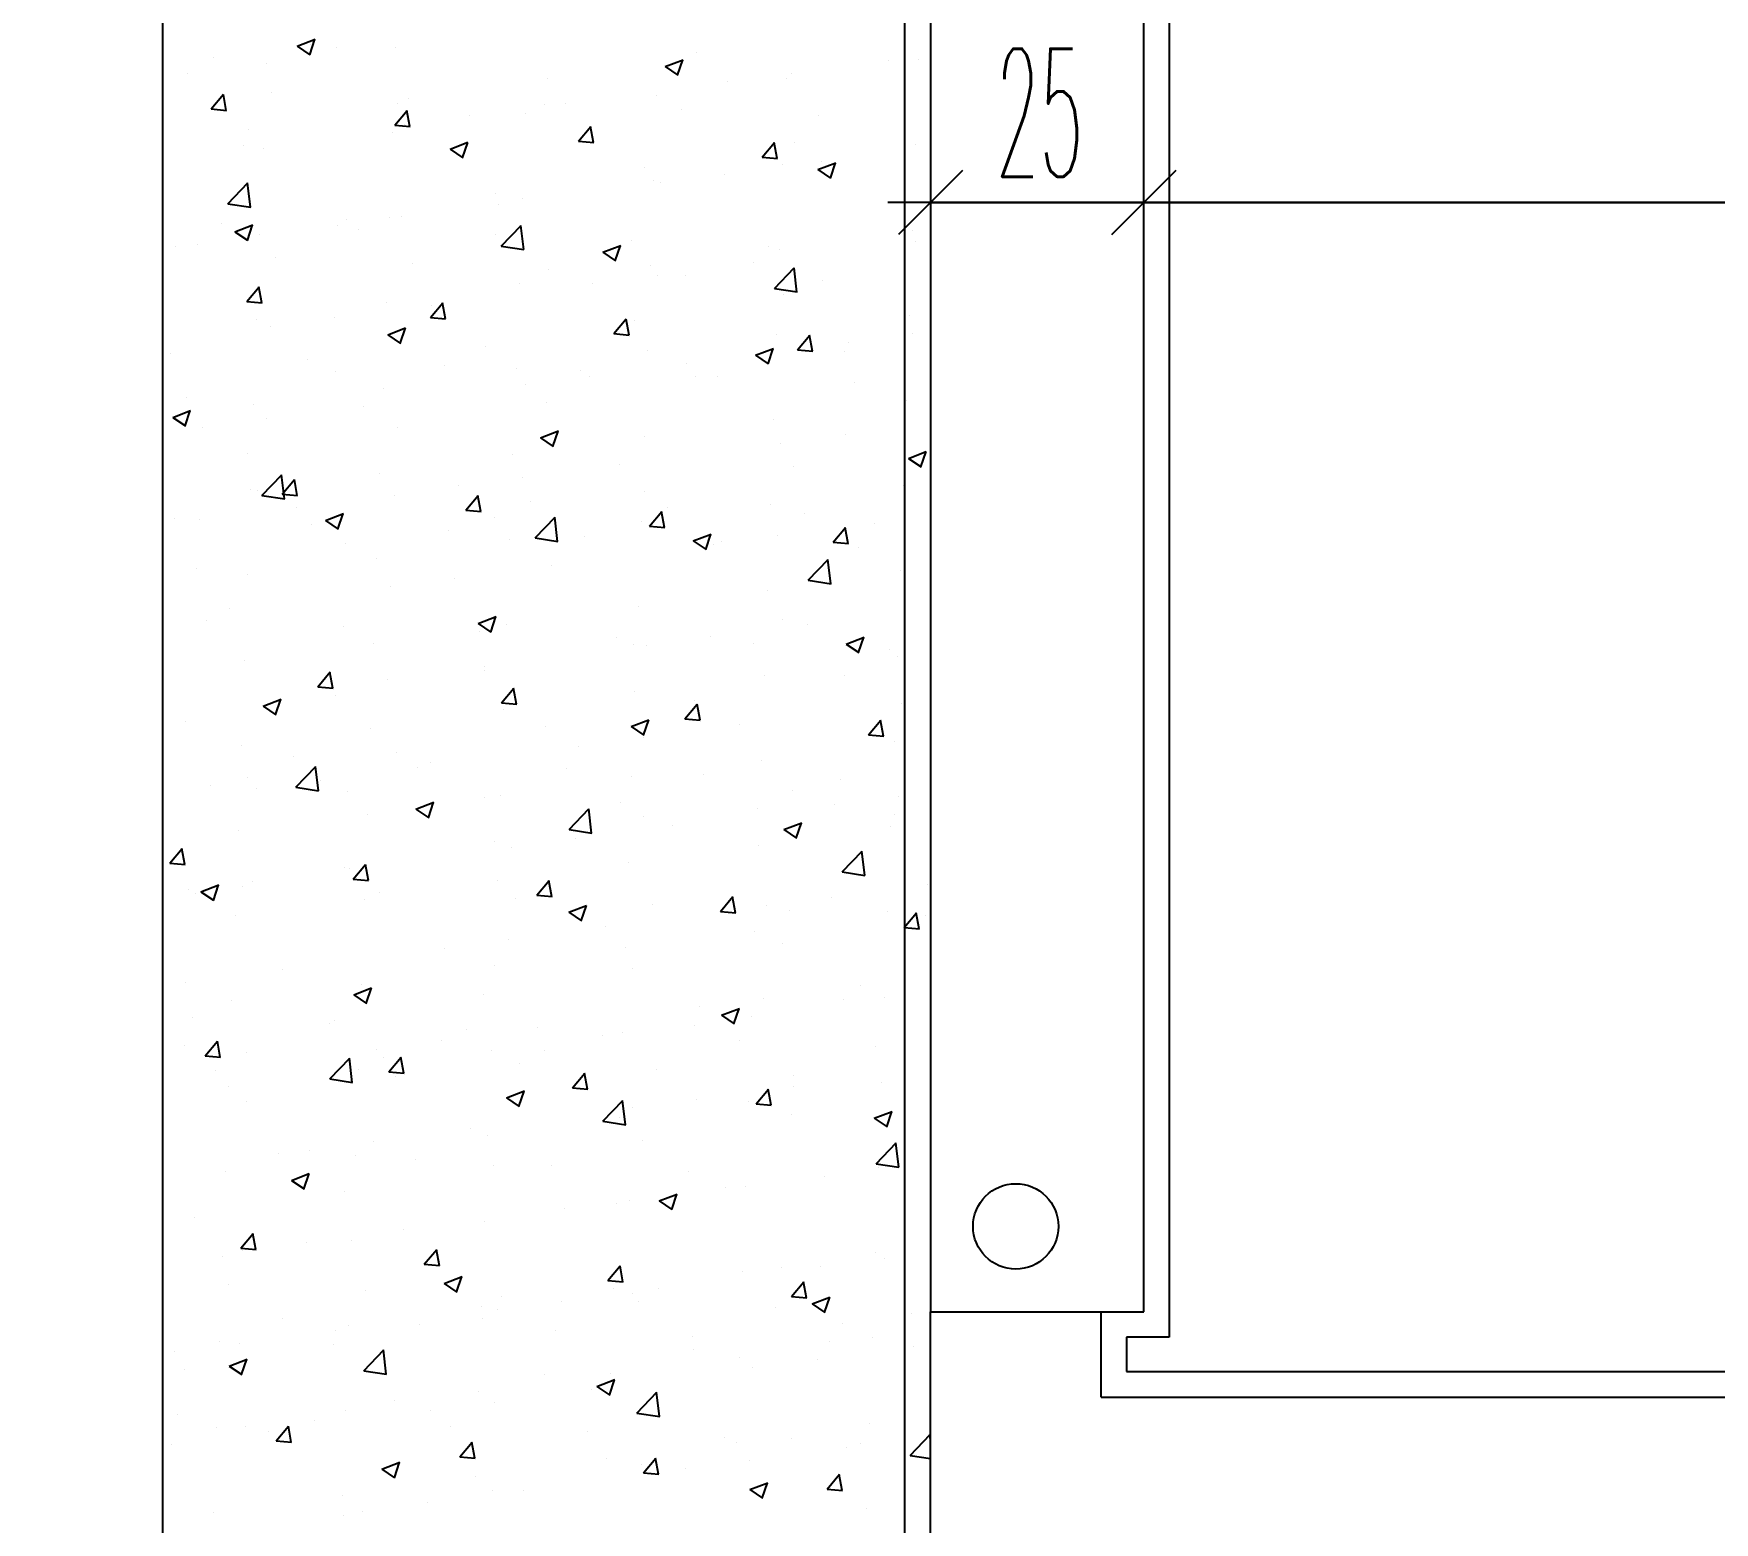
# Model space of a CAD drawing. Extents: x 78 to 306, y -397 to 18.
# Drawn here: x 271.11812 to 271.15752, y -396.7325 to -396.6976 of the extents above; entities that cross this region are included whole.
import ezdxf

# ---------------------------------------------------------------- set-up
doc = ezdxf.new("R2010")
doc.units = 0
doc.header["$LTSCALE"] = 0.5
doc.header["$MEASUREMENT"] = 0
doc.linetypes.add('DASHDOT2', pattern=[0.5, 0.25, -0.125, 0, -0.125])
doc.layers.get('0').update_dxf_attribs({"linetype": 'CONTINUOUS'})
for name, color, linetype in [('AKS', 5, 'DASHDOT2'), ('ASHADE', 7, 'CONTINUOUS'), ('DUVAR', 6, 'CONTINUOUS'), ('KOLON', 4, 'CONTINUOUS'), ('MERDIVEN', 3, 'CONTINUOUS'), ('OLCU', 31, 'CONTINUOUS'), ('SIVA', 7, 'CONTINUOUS'), ('TARAMA', 8, 'CONTINUOUS')]:
    doc.layers.add(name, color=color, linetype=linetype)
doc.styles.add('OLCUIC', font='ROMANS.SHX', dxfattribs={"width": 0.4, "height": 0.15})

msp = doc.modelspace()

# ---------------------------------------------------------------- linework, layer by layer
at = {"color": 0, "linetype": 'ByBlock'}
for p, q in [((271.139894, -396.70081), (271.138394, -396.70231)), ((271.144894, -396.70081), (271.143394, -396.70231)), ((271.143394, -396.70231), (271.144894, -396.70081))]:
    msp.add_line(p, q, dxfattribs=at)
at = {"layer": 'AKS'}
for p, q in [((271.151144, -396.35156), (271.151144, -396.83956)), ((271.141144, -396.35556), (271.141144, -396.83556)), ((271.155144, -396.35556), (271.155144, -396.83556)), ((271.333144, -396.72156), (271.041144, -396.72156)), ((271.333144, -396.72556), (271.037144, -396.72556))]:
    msp.add_line(p, q, dxfattribs=at)
at = {"layer": 'ASHADE'}
msp.add_circle((271.141144, -396.72556), 0.001, dxfattribs=at)
at = {"layer": 'DUVAR'}
for p, q in [((271.139144, -396.73356), (271.139144, -396.72756)), ((271.143144, -396.72956), (271.143144, -396.72756)), ((271.143144, -396.72956), (271.240144, -396.72956))]:
    msp.add_line(p, q, dxfattribs=at)
at = {"layer": 'KOLON'}
for p, q in [((271.139144, -396.69356), (271.139144, -396.72756)), ((271.144144, -396.72756), (271.144144, -396.69356)), ((271.139144, -396.72756), (271.144144, -396.72756))]:
    msp.add_line(p, q, dxfattribs=at)
at = {"layer": 'MERDIVEN'}
msp.add_line((271.121144, -396.66756), (271.121144, -396.75156), dxfattribs=at)
at = {"layer": 'OLCU', "ltscale": 1.4}
for p, q in [((271.528144, -396.70156), (271.138144, -396.70156)), ((271.139144, -396.70156), (271.144144, -396.70156)), ((271.144144, -396.70156), (271.239144, -396.70156))]:
    msp.add_line(p, q, dxfattribs=at)
at = {"layer": 'SIVA', "ltscale": 1.4}
for p, q in [((271.144744, -396.69296), (271.144744, -396.72816)), ((271.138544, -396.72756), (271.138544, -396.69356)), ((271.138544, -396.73416), (271.138544, -396.72756)), ((271.144744, -396.72816), (271.143744, -396.72816)), ((271.143744, -396.72816), (271.143744, -396.72896)), ((271.143744, -396.72896), (271.239544, -396.72896))]:
    msp.add_line(p, q, dxfattribs=at)
at = {"layer": 'TARAMA'}
for p, q in [((271.124302, -396.697897), (271.124722, -396.697736)), ((271.124594, -396.698099), (271.124716, -396.697737)), ((271.124616, -396.697864), (271.124616, -396.697864)), ((271.122343, -396.698163), (271.122343, -396.698163)), ((271.124302, -396.697897), (271.1246, -396.698098)), ((271.125223, -396.697933), (271.125223, -396.697933)), ((271.126605, -396.697923), (271.126605, -396.697923)), ((271.132924, -396.698377), (271.133345, -396.698216)), ((271.133217, -396.69858), (271.133339, -396.698217)), ((271.133659, -396.698049), (271.133659, -396.698049)), ((271.138165, -396.698239), (271.138165, -396.698239)), ((271.138876, -396.698214), (271.138876, -396.698214)), ((271.121724, -396.698534), (271.121724, -396.698534)), ((271.123575, -396.698307), (271.123575, -396.698307)), ((271.13016, -396.69865), (271.13016, -396.69865)), ((271.132924, -396.698377), (271.133223, -396.698579)), ((271.135892, -396.698538), (271.135892, -396.698538)), ((271.122286, -396.699371), (271.122576, -396.699026)), ((271.122639, -396.699404), (271.12257, -396.699028)), ((271.123701, -396.698987), (271.123701, -396.698987)), ((271.13439, -396.698735), (271.13439, -396.698735)), ((271.13576, -396.698664), (271.13576, -396.698664)), ((271.122286, -396.699371), (271.122645, -396.699403)), ((271.12659, -396.699748), (271.126879, -396.699403)), ((271.126661, -396.69925), (271.126661, -396.69925)), ((271.126943, -396.69978), (271.126873, -396.699404)), ((271.126904, -396.699123), (271.126904, -396.699123)), ((271.130107, -396.699258), (271.130107, -396.699258)), ((271.130601, -396.699234), (271.130601, -396.699234)), ((271.132729, -396.699048), (271.132729, -396.699048)), ((271.13331, -396.699393), (271.13331, -396.699393)), ((271.12659, -396.699748), (271.126949, -396.699779)), ((271.126827, -396.699731), (271.126827, -396.699731)), ((271.128329, -396.699533), (271.128329, -396.699533)), ((271.129649, -396.699471), (271.129649, -396.699471)), ((271.130894, -396.700124), (271.131183, -396.699779)), ((271.131246, -396.700157), (271.131177, -396.699781)), ((271.136513, -396.699529), (271.136513, -396.699529)), ((271.123162, -396.699851), (271.123162, -396.699851)), ((271.126532, -396.699921), (271.126532, -396.699921)), ((271.127883, -396.700313), (271.128303, -396.700151)), ((271.128176, -396.700515), (271.128297, -396.700153)), ((271.130894, -396.700124), (271.131252, -396.700156)), ((271.135197, -396.700501), (271.135486, -396.700156)), ((271.13555, -396.700533), (271.135481, -396.700157)), ((271.135951, -396.700149), (271.135951, -396.700149)), ((271.138803, -396.700212), (271.138803, -396.700212)), ((271.123037, -396.70023), (271.123037, -396.70023)), ((271.123502, -396.700305), (271.123502, -396.700305)), ((271.127883, -396.700313), (271.128182, -396.700514)), ((271.135197, -396.700501), (271.135556, -396.700532)), ((271.136586, -396.700605), (271.136586, -396.700605)), ((271.132452, -396.700749), (271.132452, -396.700749)), ((271.134314, -396.700904), (271.134314, -396.700904)), ((271.135687, -396.700662), (271.135687, -396.700662)), ((271.136506, -396.700793), (271.136926, -396.700632)), ((271.136506, -396.700793), (271.136804, -396.700994)), ((271.136799, -396.700996), (271.13692, -396.700633)), ((271.122679, -396.701592), (271.123146, -396.701104)), ((271.123207, -396.701674), (271.12314, -396.701105)), ((271.128952, -396.70135), (271.128952, -396.70135)), ((271.132656, -396.701046), (271.132656, -396.701046)), ((271.132812, -396.701102), (271.132812, -396.701102)), ((271.122679, -396.701592), (271.123213, -396.701674)), ((271.129023, -396.701601), (271.129023, -396.701601)), ((271.129576, -396.701468), (271.129576, -396.701468)), ((271.122532, -396.702053), (271.122532, -396.702053)), ((271.122842, -396.702248), (271.123262, -396.702087)), ((271.123134, -396.70245), (271.123256, -396.702088)), ((271.125248, -396.702098), (271.125248, -396.702098)), ((271.125453, -396.701951), (271.125453, -396.701951)), ((271.125735, -396.702189), (271.125735, -396.702189)), ((271.126459, -396.701918), (271.126459, -396.701918)), ((271.12675, -396.7019), (271.12675, -396.7019)), ((271.129082, -396.702585), (271.12955, -396.702098)), ((271.12961, -396.702667), (271.129544, -396.702098)), ((271.121954, -396.702551), (271.121954, -396.702551)), ((271.122842, -396.702248), (271.12314, -396.702449)), ((271.123429, -396.702302), (271.123429, -396.702302)), ((271.128938, -396.702324), (271.128938, -396.702324)), ((271.129082, -396.702585), (271.129616, -396.702667)), ((271.131465, -396.702728), (271.131885, -396.702567)), ((271.131757, -396.702931), (271.131879, -396.702568)), ((271.132141, -396.702459), (271.132141, -396.702459)), ((271.13873, -396.702209), (271.13873, -396.702209)), ((271.138797, -396.702473), (271.138797, -396.702473)), ((271.121459, -396.702597), (271.121459, -396.702597)), ((271.123798, -396.702859), (271.123798, -396.702859)), ((271.131465, -396.702728), (271.131763, -396.70293)), ((271.135008, -396.702971), (271.135008, -396.702971)), ((271.135344, -396.702595), (271.135344, -396.702595)), ((271.135614, -396.702659), (271.135614, -396.702659)), ((271.138547, -396.70273), (271.138547, -396.70273)), ((271.127, -396.702995), (271.127, -396.702995)), ((271.130203, -396.70313), (271.130203, -396.70313)), ((271.132583, -396.703043), (271.132583, -396.703043)), ((271.132736, -396.703271), (271.132736, -396.703271)), ((271.133406, -396.703265), (271.133406, -396.703265)), ((271.135486, -396.703578), (271.135953, -396.703091)), ((271.136014, -396.703661), (271.135947, -396.703091)), ((271.123119, -396.703884), (271.123408, -396.70354)), ((271.123472, -396.703917), (271.123402, -396.703541)), ((271.129503, -396.703466), (271.129503, -396.703466)), ((271.131234, -396.703468), (271.131234, -396.703468)), ((271.135486, -396.703578), (271.136019, -396.70366)), ((271.135703, -396.703729), (271.135703, -396.703729)), ((271.136609, -396.703401), (271.136609, -396.703401)), ((271.123119, -396.703884), (271.123478, -396.703916)), ((271.126386, -396.703915), (271.126386, -396.703915)), ((271.127423, -396.704261), (271.127712, -396.703916)), ((271.127444, -396.703967), (271.127444, -396.703967)), ((271.127775, -396.704293), (271.127706, -396.703917)), ((271.123356, -396.7043), (271.123356, -396.7043)), ((271.12367, -396.704464), (271.12367, -396.704464)), ((271.125172, -396.704266), (271.125172, -396.704266)), ((271.126423, -396.704664), (271.126843, -396.704502)), ((271.126716, -396.704866), (271.126838, -396.704504)), ((271.127423, -396.704261), (271.127781, -396.704292)), ((271.131726, -396.704637), (271.132015, -396.704293)), ((271.132079, -396.70467), (271.13201, -396.704294)), ((271.132204, -396.704329), (271.132204, -396.704329)), ((271.138657, -396.704206), (271.138657, -396.704206)), ((271.126423, -396.704664), (271.126722, -396.704865)), ((271.128705, -396.70493), (271.128705, -396.70493)), ((271.131726, -396.704637), (271.132085, -396.704669)), ((271.135541, -396.704656), (271.135541, -396.704656)), ((271.13603, -396.705014), (271.136319, -396.704669)), ((271.136382, -396.705047), (271.136313, -396.70467)), ((271.137219, -396.704839), (271.137219, -396.704839)), ((271.138721, -396.704641), (271.138721, -396.704641)), ((271.121339, -396.705103), (271.121339, -396.705103)), ((271.124542, -396.705239), (271.124542, -396.705239)), ((271.13251, -396.70504), (271.13251, -396.70504)), ((271.13343, -396.705338), (271.13343, -396.705338)), ((271.135046, -396.705144), (271.135466, -396.704983)), ((271.135046, -396.705144), (271.135344, -396.705345)), ((271.135339, -396.705347), (271.13546, -396.704984)), ((271.13603, -396.705014), (271.136388, -396.705045)), ((271.137141, -396.705046), (271.137141, -396.705046)), ((271.125206, -396.705531), (271.125206, -396.705531)), ((271.127745, -396.705374), (271.127745, -396.705374)), ((271.12943, -396.705463), (271.12943, -396.705463)), ((271.130948, -396.705509), (271.130948, -396.705509)), ((271.131157, -396.705637), (271.131157, -396.705637)), ((271.133642, -396.705647), (271.133642, -396.705647)), ((271.13415, -396.705645), (271.13415, -396.705645)), ((271.121706, -396.706131), (271.121706, -396.706131)), ((271.126313, -396.705913), (271.126313, -396.705913)), ((271.129655, -396.705835), (271.129655, -396.705835)), ((271.137353, -396.70578), (271.137353, -396.70578)), ((271.121382, -396.706599), (271.121802, -396.706437)), ((271.121675, -396.706801), (271.121796, -396.706439)), ((271.123283, -396.706297), (271.123283, -396.706297)), ((271.125866, -396.706334), (271.125866, -396.706334)), ((271.130142, -396.706247), (271.130142, -396.706247)), ((271.138584, -396.706204), (271.138584, -396.706204)), ((271.121382, -396.706599), (271.12168, -396.7068)), ((271.122091, -396.706831), (271.122091, -396.706831)), ((271.123593, -396.706633), (271.123593, -396.706633)), ((271.126643, -396.706848), (271.126643, -396.706848)), ((271.130005, -396.707079), (271.130425, -396.706918)), ((271.130297, -396.707282), (271.130419, -396.706919)), ((271.135468, -396.706654), (271.135468, -396.706654)), ((271.130005, -396.707079), (271.130303, -396.707281)), ((271.132437, -396.707038), (271.132437, -396.707038)), ((271.135641, -396.707206), (271.135641, -396.707206)), ((271.137143, -396.707008), (271.137143, -396.707008)), ((271.123144, -396.707449), (271.123144, -396.707449)), ((271.129357, -396.70746), (271.129357, -396.70746)), ((271.131851, -396.707704), (271.131851, -396.707704)), ((271.138627, -396.70756), (271.139048, -396.707399)), ((271.138627, -396.70756), (271.138926, -396.707761)), ((271.13892, -396.707762), (271.139042, -396.7074)), ((271.123474, -396.708429), (271.123942, -396.707942)), ((271.124002, -396.708512), (271.123936, -396.707942)), ((271.123951, -396.708397), (271.124241, -396.708053)), ((271.124304, -396.70843), (271.124235, -396.708054)), ((271.12624, -396.70791), (271.12624, -396.70791)), ((271.129579, -396.708004), (271.129579, -396.708004)), ((271.135933, -396.707747), (271.135933, -396.707747)), ((271.12321, -396.708294), (271.12321, -396.708294)), ((271.123373, -396.708304), (271.123373, -396.708304)), ((271.123474, -396.708429), (271.124008, -396.708512)), ((271.123951, -396.708397), (271.12431, -396.708429)), ((271.126576, -396.70844), (271.126576, -396.70844)), ((271.128077, -396.708201), (271.128077, -396.708201)), ((271.128255, -396.708774), (271.128544, -396.708429)), ((271.128608, -396.708807), (271.128538, -396.708431)), ((271.132434, -396.708347), (271.132434, -396.708347)), ((271.138511, -396.708201), (271.138511, -396.708201)), ((271.124287, -396.7087), (271.124287, -396.7087)), ((271.124963, -396.709014), (271.125383, -396.708853)), ((271.125256, -396.709217), (271.125378, -396.708854)), ((271.128255, -396.708774), (271.128614, -396.708805)), ((271.129779, -396.708575), (271.129779, -396.708575)), ((271.132559, -396.709151), (271.132848, -396.708806)), ((271.132911, -396.709183), (271.132842, -396.708807)), ((271.132982, -396.70871), (271.132982, -396.70871)), ((271.135395, -396.708651), (271.135395, -396.708651)), ((271.136185, -396.708846), (271.136185, -396.708846)), ((271.121435, -396.708975), (271.121435, -396.708975)), ((271.122015, -396.708999), (271.122015, -396.708999)), ((271.124638, -396.70911), (271.124638, -396.70911)), ((271.124963, -396.709014), (271.125262, -396.709216)), ((271.127841, -396.709246), (271.127841, -396.709246)), ((271.128935, -396.708948), (271.128935, -396.708948)), ((271.129878, -396.709422), (271.130345, -396.708935)), ((271.130406, -396.709505), (271.130339, -396.708935)), ((271.132364, -396.709035), (271.132364, -396.709035)), ((271.132559, -396.709151), (271.132917, -396.709182)), ((271.136862, -396.709527), (271.137151, -396.709182)), ((271.137215, -396.70956), (271.137146, -396.709184)), ((271.137837, -396.709075), (271.137837, -396.709075)), ((271.125436, -396.709548), (271.125436, -396.709548)), ((271.129284, -396.709458), (271.129284, -396.709458)), ((271.129878, -396.709422), (271.130412, -396.709505)), ((271.131044, -396.709381), (271.131044, -396.709381)), ((271.133586, -396.709495), (271.134006, -396.709334)), ((271.133586, -396.709495), (271.133885, -396.709696)), ((271.133879, -396.709698), (271.134, -396.709335)), ((271.134062, -396.709572), (271.134062, -396.709572)), ((271.134247, -396.709516), (271.134247, -396.709516)), ((271.135564, -396.709374), (271.135564, -396.709374)), ((271.136862, -396.709527), (271.137221, -396.709558)), ((271.13745, -396.709652), (271.13745, -396.709652)), ((271.126168, -396.709908), (271.126168, -396.709908)), ((271.130273, -396.710071), (271.130273, -396.710071)), ((271.136281, -396.710416), (271.136749, -396.709928)), ((271.136809, -396.710498), (271.136743, -396.709929)), ((271.121937, -396.710149), (271.121937, -396.710149)), ((271.123137, -396.710292), (271.123137, -396.710292)), ((271.128, -396.71037), (271.128, -396.71037)), ((271.136281, -396.710416), (271.136815, -396.710498)), ((271.138438, -396.710199), (271.138438, -396.710199)), ((271.126498, -396.710568), (271.126498, -396.710568)), ((271.135322, -396.710648), (271.135322, -396.710648)), ((271.122709, -396.711067), (271.122709, -396.711067)), ((271.132292, -396.711033), (271.132292, -396.711033)), ((271.12218, -396.711354), (271.12218, -396.711354)), ((271.125382, -396.71149), (271.125382, -396.71149)), ((271.128545, -396.71143), (271.128965, -396.711269)), ((271.128545, -396.71143), (271.128843, -396.711631)), ((271.128585, -396.711625), (271.128585, -396.711625)), ((271.128837, -396.711633), (271.128959, -396.71127)), ((271.129211, -396.711455), (271.129211, -396.711455)), ((271.135685, -396.711327), (271.135685, -396.711327)), ((271.136258, -396.711442), (271.136258, -396.711442)), ((271.126095, -396.711905), (271.126095, -396.711905)), ((271.131788, -396.71176), (271.131788, -396.71176)), ((271.132186, -396.711927), (271.132186, -396.711927)), ((271.132484, -396.711938), (271.132484, -396.711938)), ((271.133986, -396.711741), (271.133986, -396.711741)), ((271.134991, -396.711896), (271.134991, -396.711896)), ((271.137168, -396.711911), (271.137588, -396.711749)), ((271.137168, -396.711911), (271.137466, -396.712112)), ((271.13746, -396.712113), (271.137582, -396.711751)), ((271.138194, -396.712031), (271.138194, -396.712031)), ((271.123064, -396.712289), (271.123064, -396.712289)), ((271.128694, -396.712437), (271.128694, -396.712437)), ((271.138366, -396.712196), (271.138366, -396.712196)), ((271.124784, -396.712911), (271.125073, -396.712566)), ((271.125137, -396.712943), (271.125067, -396.712567)), ((271.126422, -396.712737), (271.126422, -396.712737)), ((271.128687, -396.712528), (271.128687, -396.712528)), ((271.135249, -396.712646), (271.135249, -396.712646)), ((271.137123, -396.712644), (271.137123, -396.712644)), ((271.123503, -396.713365), (271.123924, -396.713204)), ((271.123796, -396.713568), (271.123918, -396.713205)), ((271.124784, -396.712911), (271.125143, -396.712942)), ((271.12492, -396.712934), (271.12492, -396.712934)), ((271.125188, -396.713128), (271.125188, -396.713128)), ((271.129088, -396.713287), (271.129377, -396.712942)), ((271.12944, -396.71332), (271.129371, -396.712944)), ((271.132219, -396.71303), (271.132219, -396.71303)), ((271.123503, -396.713365), (271.123802, -396.713567)), ((271.129088, -396.713287), (271.129446, -396.713319)), ((271.129138, -396.713452), (271.129138, -396.713452)), ((271.133391, -396.713664), (271.13368, -396.713319)), ((271.133624, -396.713245), (271.133624, -396.713245)), ((271.133744, -396.713696), (271.133675, -396.71332)), ((271.138469, -396.713309), (271.138469, -396.713309)), ((271.121689, -396.713729), (271.121689, -396.713729)), ((271.126022, -396.713902), (271.126022, -396.713902)), ((271.130125, -396.713845), (271.130125, -396.713845)), ((271.132126, -396.713846), (271.132546, -396.713685)), ((271.132126, -396.713846), (271.132425, -396.714047)), ((271.132419, -396.714048), (271.132541, -396.713686)), ((271.133391, -396.713664), (271.13375, -396.713695)), ((271.13468, -396.713808), (271.13468, -396.713808)), ((271.137695, -396.71404), (271.137984, -396.713695)), ((271.138047, -396.714073), (271.137978, -396.713697)), ((271.122991, -396.714286), (271.122991, -396.714286)), ((271.130905, -396.714305), (271.130905, -396.714305)), ((271.132407, -396.714107), (271.132407, -396.714107)), ((271.137695, -396.71404), (271.138053, -396.714072)), ((271.138293, -396.714193), (271.138293, -396.714193)), ((271.124214, -396.714556), (271.124214, -396.714556)), ((271.12427, -396.715267), (271.124737, -396.71478)), ((271.124798, -396.71535), (271.124731, -396.71478)), ((271.126626, -396.714446), (271.126626, -396.714446)), ((271.127116, -396.714804), (271.127116, -396.714804)), ((271.127417, -396.714691), (271.127417, -396.714691)), ((271.135176, -396.714643), (271.135176, -396.714643)), ((271.123126, -396.715046), (271.123126, -396.715046)), ((271.124844, -396.715103), (271.124844, -396.715103)), ((271.13062, -396.714826), (271.13062, -396.714826)), ((271.132146, -396.715027), (271.132146, -396.715027)), ((271.133823, -396.714962), (271.133823, -396.714962)), ((271.137026, -396.715097), (271.137026, -396.715097)), ((271.122276, -396.715226), (271.122276, -396.715226)), ((271.123342, -396.715301), (271.123342, -396.715301)), ((271.12427, -396.715267), (271.124804, -396.71535)), ((271.125479, -396.715362), (271.125479, -396.715362)), ((271.128682, -396.715497), (271.128682, -396.715497)), ((271.129065, -396.71545), (271.129065, -396.71545)), ((271.135915, -396.715344), (271.135915, -396.715344)), ((271.138393, -396.715478), (271.138393, -396.715478)), ((271.125949, -396.7159), (271.125949, -396.7159)), ((271.127085, -396.715781), (271.127505, -396.71562)), ((271.127085, -396.715781), (271.127383, -396.715982)), ((271.127378, -396.715984), (271.127499, -396.715621)), ((271.130673, -396.71626), (271.131141, -396.715773)), ((271.131201, -396.716343), (271.131135, -396.715773)), ((271.131885, -396.715632), (271.131885, -396.715632)), ((271.132416, -396.715945), (271.132416, -396.715945)), ((271.135088, -396.715768), (271.135088, -396.715768)), ((271.136891, -396.715676), (271.136891, -396.715676)), ((271.138291, -396.715903), (271.138291, -396.715903)), ((271.122918, -396.716284), (271.122918, -396.716284)), ((271.130673, -396.71626), (271.131207, -396.716343)), ((271.133101, -396.716174), (271.133101, -396.716174)), ((271.135708, -396.716262), (271.136128, -396.7161)), ((271.135708, -396.716262), (271.136006, -396.716463)), ((271.136, -396.716464), (271.136122, -396.716102)), ((271.13822, -396.716191), (271.13822, -396.716191)), ((271.121313, -396.717047), (271.121602, -396.716703)), ((271.121666, -396.71708), (271.121596, -396.716704)), ((271.128917, -396.716546), (271.128917, -396.716546)), ((271.129327, -396.716671), (271.129327, -396.716671)), ((271.130829, -396.716474), (271.130829, -396.716474)), ((271.135103, -396.716641), (271.135103, -396.716641)), ((271.137077, -396.717253), (271.137544, -396.716766)), ((271.137604, -396.717336), (271.137538, -396.716766)), ((271.121313, -396.717047), (271.121672, -396.717079)), ((271.125418, -396.717146), (271.125418, -396.717146)), ((271.125538, -396.71717), (271.125538, -396.71717)), ((271.125616, -396.717424), (271.125906, -396.717079)), ((271.125969, -396.717456), (271.1259, -396.71708)), ((271.132073, -396.717025), (271.132073, -396.717025)), ((271.122044, -396.717716), (271.122464, -396.717555)), ((271.122336, -396.717919), (271.122458, -396.717556)), ((271.123265, -396.717469), (271.123265, -396.717469)), ((271.125616, -396.717424), (271.125975, -396.717455)), ((271.128992, -396.717447), (271.128992, -396.717447)), ((271.12992, -396.7178), (271.130209, -396.717456)), ((271.130273, -396.717833), (271.130203, -396.717457)), ((271.137077, -396.717253), (271.13761, -396.717336)), ((271.139087, -396.717545), (271.139087, -396.717545)), ((271.121763, -396.717667), (271.121763, -396.717667)), ((271.121919, -396.717747), (271.121919, -396.717747)), ((271.122044, -396.717716), (271.122342, -396.717918)), ((271.12302, -396.717605), (271.12302, -396.717605)), ((271.125876, -396.717897), (271.125876, -396.717897)), ((271.126223, -396.717741), (271.126223, -396.717741)), ((271.129426, -396.717876), (271.129426, -396.717876)), ((271.12992, -396.7178), (271.130279, -396.717832)), ((271.134224, -396.718177), (271.134513, -396.717832)), ((271.134576, -396.718209), (271.134507, -396.717833)), ((271.136814, -396.717844), (271.136814, -396.717844)), ((271.122845, -396.718281), (271.122845, -396.718281)), ((271.130666, -396.718197), (271.131086, -396.718036)), ((271.130666, -396.718197), (271.130965, -396.718398)), ((271.130959, -396.718399), (271.131081, -396.718037)), ((271.132629, -396.718011), (271.132629, -396.718011)), ((271.134224, -396.718177), (271.134582, -396.718208)), ((271.135312, -396.718042), (271.135312, -396.718042)), ((271.135832, -396.718147), (271.135832, -396.718147)), ((271.138147, -396.718188), (271.138147, -396.718188)), ((271.138527, -396.718553), (271.138816, -396.718209)), ((271.13888, -396.718586), (271.138811, -396.71821)), ((271.139035, -396.718282), (271.139035, -396.718282)), ((271.131523, -396.718541), (271.131523, -396.718541)), ((271.13503, -396.718638), (271.13503, -396.718638)), ((271.138527, -396.718553), (271.138886, -396.718585)), ((271.127748, -396.719038), (271.127748, -396.719038)), ((271.12925, -396.71884), (271.12925, -396.71884)), ((271.132, -396.719022), (271.132, -396.719022)), ((271.135668, -396.718924), (271.135668, -396.718924)), ((271.128919, -396.719444), (271.128919, -396.719444)), ((271.132168, -396.719525), (271.132168, -396.719525)), ((271.121687, -396.719836), (271.121687, -396.719836)), ((271.123959, -396.719537), (271.123959, -396.719537)), ((271.125803, -396.719894), (271.125803, -396.719894)), ((271.137508, -396.719912), (271.137508, -396.719912)), ((271.122772, -396.720278), (271.122772, -396.720278)), ((271.125625, -396.720132), (271.126045, -396.719971)), ((271.125625, -396.720132), (271.125923, -396.720333)), ((271.125918, -396.720335), (271.126039, -396.719972)), ((271.128669, -396.720126), (271.128669, -396.720126)), ((271.135236, -396.720211), (271.135236, -396.720211)), ((271.137105, -396.720242), (271.137105, -396.720242)), ((271.138074, -396.720185), (271.138074, -396.720185)), ((271.121852, -396.720671), (271.121852, -396.720671)), ((271.133734, -396.720409), (271.133734, -396.720409)), ((271.134248, -396.720612), (271.134668, -396.720451)), ((271.134248, -396.720612), (271.134546, -396.720814)), ((271.13454, -396.720815), (271.134662, -396.720452)), ((271.134957, -396.720635), (271.134957, -396.720635)), ((271.125055, -396.720807), (271.125055, -396.720807)), ((271.12517, -396.720726), (271.12517, -396.720726)), ((271.128258, -396.720942), (271.128258, -396.720942)), ((271.129944, -396.720907), (271.129944, -396.720907)), ((271.131461, -396.721077), (271.131461, -396.721077)), ((271.131927, -396.721019), (271.131927, -396.721019)), ((271.133606, -396.720842), (271.133606, -396.720842)), ((271.121671, -396.721327), (271.121671, -396.721327)), ((271.122145, -396.72156), (271.122435, -396.721216)), ((271.122498, -396.721593), (271.122429, -396.721217)), ((271.123117, -396.721477), (271.123117, -396.721477)), ((271.12617, -396.721404), (271.12617, -396.721404)), ((271.127672, -396.721207), (271.127672, -396.721207)), ((271.128846, -396.721442), (271.128846, -396.721442)), ((271.130107, -396.721443), (271.130107, -396.721443)), ((271.134664, -396.721213), (271.134664, -396.721213)), ((271.137867, -396.721348), (271.137867, -396.721348)), ((271.122145, -396.72156), (271.122504, -396.721592)), ((271.125065, -396.722105), (271.125533, -396.721618)), ((271.125593, -396.722188), (271.125527, -396.721618)), ((271.12573, -396.721892), (271.12573, -396.721892)), ((271.12632, -396.721613), (271.12632, -396.721613)), ((271.126449, -396.721937), (271.126738, -396.721592)), ((271.126802, -396.72197), (271.126732, -396.721593)), ((271.129523, -396.721748), (271.129523, -396.721748)), ((271.132726, -396.721883), (271.132726, -396.721883)), ((271.122381, -396.721903), (271.122381, -396.721903)), ((271.122699, -396.722276), (271.122699, -396.722276)), ((271.125065, -396.722105), (271.125599, -396.722188)), ((271.126449, -396.721937), (271.126808, -396.721968)), ((271.126608, -396.722044), (271.126608, -396.722044)), ((271.130753, -396.722313), (271.131042, -396.721969)), ((271.131105, -396.722346), (271.131036, -396.72197)), ((271.135929, -396.722019), (271.135929, -396.722019)), ((271.13593, -396.722278), (271.13593, -396.722278)), ((271.138001, -396.722183), (271.138001, -396.722183)), ((271.139132, -396.722154), (271.139132, -396.722154)), ((271.123109, -396.722644), (271.123109, -396.722644)), ((271.129206, -396.722548), (271.129627, -396.722386)), ((271.129206, -396.722548), (271.129505, -396.722749)), ((271.129499, -396.72275), (271.129621, -396.722388)), ((271.130753, -396.722313), (271.131111, -396.722345)), ((271.131469, -396.723098), (271.131936, -396.722611)), ((271.131997, -396.723181), (271.13193, -396.722611)), ((271.133657, -396.722577), (271.133657, -396.722577)), ((271.134884, -396.722633), (271.134884, -396.722633)), ((271.135056, -396.72269), (271.135345, -396.722345)), ((271.135409, -396.722723), (271.13534, -396.722347)), ((271.131854, -396.723017), (271.131854, -396.723017)), ((271.132155, -396.722775), (271.132155, -396.722775)), ((271.135056, -396.72269), (271.135415, -396.722721)), ((271.135898, -396.722942), (271.135898, -396.722942)), ((271.137829, -396.723028), (271.138249, -396.722867)), ((271.137829, -396.723028), (271.138128, -396.723229)), ((271.138122, -396.723231), (271.138243, -396.722868)), ((271.128366, -396.723274), (271.128366, -396.723274)), ((271.128773, -396.723439), (271.128773, -396.723439)), ((271.131469, -396.723098), (271.132002, -396.723181)), ((271.123861, -396.723857), (271.123861, -396.723857)), ((271.124592, -396.723771), (271.124592, -396.723771)), ((271.126094, -396.723573), (271.126094, -396.723573)), ((271.132398, -396.723543), (271.132398, -396.723543)), ((271.137872, -396.724091), (271.13834, -396.723604)), ((271.1384, -396.724174), (271.138334, -396.723604)), ((271.125657, -396.723889), (271.125657, -396.723889)), ((271.127064, -396.723992), (271.127064, -396.723992)), ((271.128899, -396.724143), (271.128899, -396.724143)), ((271.130267, -396.724127), (271.130267, -396.724127)), ((271.137872, -396.724091), (271.138406, -396.724174)), ((271.137928, -396.72418), (271.137928, -396.72418)), ((271.138141, -396.724146), (271.138141, -396.724146)), ((271.122626, -396.724273), (271.122626, -396.724273)), ((271.124165, -396.724483), (271.124585, -396.724322)), ((271.124165, -396.724483), (271.124464, -396.724684)), ((271.124458, -396.724685), (271.124579, -396.724323)), ((271.13347, -396.724263), (271.13347, -396.724263)), ((271.134351, -396.724645), (271.134351, -396.724645)), ((271.134811, -396.72463), (271.134811, -396.72463)), ((271.136673, -396.724398), (271.136673, -396.724398)), ((271.1254, -396.724744), (271.1254, -396.724744)), ((271.131781, -396.725014), (271.131781, -396.725014)), ((271.132079, -396.724944), (271.132079, -396.724944)), ((271.132788, -396.724963), (271.133208, -396.724802)), ((271.132788, -396.724963), (271.133086, -396.725165)), ((271.13308, -396.725166), (271.133202, -396.724803)), ((271.121901, -396.725345), (271.121901, -396.725345)), ((271.1287, -396.725437), (271.1287, -396.725437)), ((271.130577, -396.725142), (271.130577, -396.725142)), ((271.122978, -396.726074), (271.123267, -396.725729)), ((271.123331, -396.726106), (271.123261, -396.72573)), ((271.126788, -396.72564), (271.126788, -396.72564)), ((271.122978, -396.726074), (271.123337, -396.726105)), ((271.123013, -396.726137), (271.123013, -396.726137)), ((271.124515, -396.72594), (271.124515, -396.72594)), ((271.125584, -396.725886), (271.125584, -396.725886)), ((271.127281, -396.72645), (271.127571, -396.726105)), ((271.127634, -396.726483), (271.127565, -396.726107)), ((271.137855, -396.726177), (271.137855, -396.726177)), ((271.122553, -396.726271), (271.122553, -396.726271)), ((271.127281, -396.72645), (271.12764, -396.726481)), ((271.131585, -396.726827), (271.131874, -396.726482)), ((271.131938, -396.726859), (271.131869, -396.726483)), ((271.13565, -396.726522), (271.13565, -396.726522)), ((271.136562, -396.726512), (271.136562, -396.726512)), ((271.138064, -396.726314), (271.138064, -396.726314)), ((271.122693, -396.726923), (271.122693, -396.726923)), ((271.127747, -396.726899), (271.128167, -396.726737)), ((271.127747, -396.726899), (271.128045, -396.7271)), ((271.128039, -396.727101), (271.128161, -396.726739)), ((271.131585, -396.726827), (271.131944, -396.726858)), ((271.131708, -396.727011), (271.131708, -396.727011)), ((271.132773, -396.727011), (271.132773, -396.727011)), ((271.134738, -396.726627), (271.134738, -396.726627)), ((271.135889, -396.727203), (271.136178, -396.726858)), ((271.136241, -396.727236), (271.136172, -396.72686)), ((271.125896, -396.727058), (271.125896, -396.727058)), ((271.129099, -396.727193), (271.129099, -396.727193)), ((271.130501, -396.72731), (271.130501, -396.72731)), ((271.132151, -396.727123), (271.132151, -396.727123)), ((271.132302, -396.727329), (271.132302, -396.727329)), ((271.135889, -396.727203), (271.136247, -396.727234)), ((271.136369, -396.727379), (271.136789, -396.727218)), ((271.136369, -396.727379), (271.136668, -396.72758)), ((271.136662, -396.727582), (271.136784, -396.727219)), ((271.123958, -396.727729), (271.123958, -396.727729)), ((271.128627, -396.727434), (271.128627, -396.727434)), ((271.128652, -396.727723), (271.128652, -396.727723)), ((271.128998, -396.727508), (271.128998, -396.727508)), ((271.135505, -396.727464), (271.135505, -396.727464)), ((271.138707, -396.727599), (271.138707, -396.727599)), ((271.125209, -396.728007), (271.125209, -396.728007)), ((271.125511, -396.727884), (271.125511, -396.727884)), ((271.127161, -396.727864), (271.127161, -396.727864)), ((271.130364, -396.727999), (271.130364, -396.727999)), ((271.133567, -396.728135), (271.133567, -396.728135)), ((271.137088, -396.727839), (271.137088, -396.727839)), ((271.137782, -396.728175), (271.137782, -396.728175)), ((271.121435, -396.728504), (271.121435, -396.728504)), ((271.12248, -396.728268), (271.12248, -396.728268)), ((271.122937, -396.728306), (271.122937, -396.728306)), ((271.125153, -396.728324), (271.125153, -396.728324)), ((271.125861, -396.728943), (271.126328, -396.728456)), ((271.126389, -396.729026), (271.126322, -396.728456)), ((271.133588, -396.72844), (271.133588, -396.72844)), ((271.13677, -396.72827), (271.13677, -396.72827)), ((271.138758, -396.728382), (271.138758, -396.728382)), ((271.121653, -396.728925), (271.121653, -396.728925)), ((271.122705, -396.728834), (271.123125, -396.728672)), ((271.122705, -396.728834), (271.123004, -396.729035)), ((271.122998, -396.729036), (271.123119, -396.728674)), ((271.125861, -396.728943), (271.126394, -396.729026)), ((271.134666, -396.728625), (271.134666, -396.728625)), ((271.134984, -396.728879), (271.134984, -396.728879)), ((271.136486, -396.728681), (271.136486, -396.728681)), ((271.130089, -396.729041), (271.130089, -396.729041)), ((271.131194, -396.729378), (271.131194, -396.729378)), ((271.131328, -396.729314), (271.131748, -396.729153)), ((271.131328, -396.729314), (271.131626, -396.729516)), ((271.131621, -396.729517), (271.131742, -396.729154)), ((271.131635, -396.729009), (271.131635, -396.729009)), ((271.12659, -396.729641), (271.12659, -396.729641)), ((271.128554, -396.729431), (271.128554, -396.729431)), ((271.128922, -396.729677), (271.128922, -396.729677)), ((271.132264, -396.729936), (271.132732, -396.729449)), ((271.132792, -396.730019), (271.132726, -396.729449)), ((271.121499, -396.729972), (271.121499, -396.729972)), ((271.124702, -396.730108), (271.124702, -396.730108)), ((271.125438, -396.729881), (271.125438, -396.729881)), ((271.12742, -396.729874), (271.12742, -396.729874)), ((271.132264, -396.729936), (271.132798, -396.730019)), ((271.122407, -396.730265), (271.122407, -396.730265)), ((271.123091, -396.730242), (271.123091, -396.730242)), ((271.123631, -396.730373), (271.123631, -396.730373)), ((271.12381, -396.730587), (271.1241, -396.730242)), ((271.124163, -396.730619), (271.124094, -396.730243)), ((271.127905, -396.730243), (271.127905, -396.730243)), ((271.131108, -396.730378), (271.131108, -396.730378)), ((271.134311, -396.730514), (271.134311, -396.730514)), ((271.13588, -396.73054), (271.13588, -396.73054)), ((271.137709, -396.730172), (271.137709, -396.730172)), ((271.138668, -396.730929), (271.139135, -396.730442)), ((271.139144, -396.730569), (271.139129, -396.730442)), ((271.121358, -396.730672), (271.121358, -396.730672)), ((271.12381, -396.730587), (271.124169, -396.730618)), ((271.128114, -396.730963), (271.128403, -396.730619)), ((271.128467, -396.730996), (271.128397, -396.73062)), ((271.134593, -396.730622), (271.134593, -396.730622)), ((271.13718, -396.730748), (271.13718, -396.730748)), ((271.137514, -396.730649), (271.137514, -396.730649)), ((271.138668, -396.730929), (271.139144, -396.731003)), ((271.126287, -396.731249), (271.126707, -396.731088)), ((271.126287, -396.731249), (271.126585, -396.731451)), ((271.126579, -396.731452), (271.126701, -396.731089)), ((271.128114, -396.730963), (271.128473, -396.730995)), ((271.131562, -396.731006), (271.131562, -396.731006)), ((271.132381, -396.73114), (271.132381, -396.73114)), ((271.132418, -396.73134), (271.132707, -396.730995)), ((271.132418, -396.73134), (271.132776, -396.731371)), ((271.13277, -396.731372), (271.132701, -396.730996)), ((271.133405, -396.731245), (271.133405, -396.731245)), ((271.134907, -396.731047), (271.134907, -396.731047)), ((271.128481, -396.731429), (271.128481, -396.731429)), ((271.128882, -396.731741), (271.128882, -396.731741)), ((271.129616, -396.731744), (271.129616, -396.731744)), ((271.134909, -396.73173), (271.13533, -396.731569)), ((271.134909, -396.73173), (271.135208, -396.731931)), ((271.135202, -396.731933), (271.135324, -396.73157)), ((271.136721, -396.731716), (271.13701, -396.731372)), ((271.136721, -396.731716), (271.13708, -396.731748)), ((271.137074, -396.731749), (271.137005, -396.731373)), ((271.125365, -396.731879), (271.125365, -396.731879)), ((271.127344, -396.732043), (271.127344, -396.732043)), ((271.122334, -396.732263), (271.122334, -396.732263)), ((271.125383, -396.732342), (271.125383, -396.732342)), ((271.125842, -396.732241), (271.125842, -396.732241)), ((271.137636, -396.73217), (271.137636, -396.73217))]:
    msp.add_line(p, q, dxfattribs=at)

# ---------------------------------------------------------------- texts
at = {"layer": 'OLCU', "style": 'OLCUIC', "width": 0.4}
msp.add_text('25', height=0.003, dxfattribs=at).set_placement((271.140673, -396.70096))

doc.saveas('drawing.dxf')
